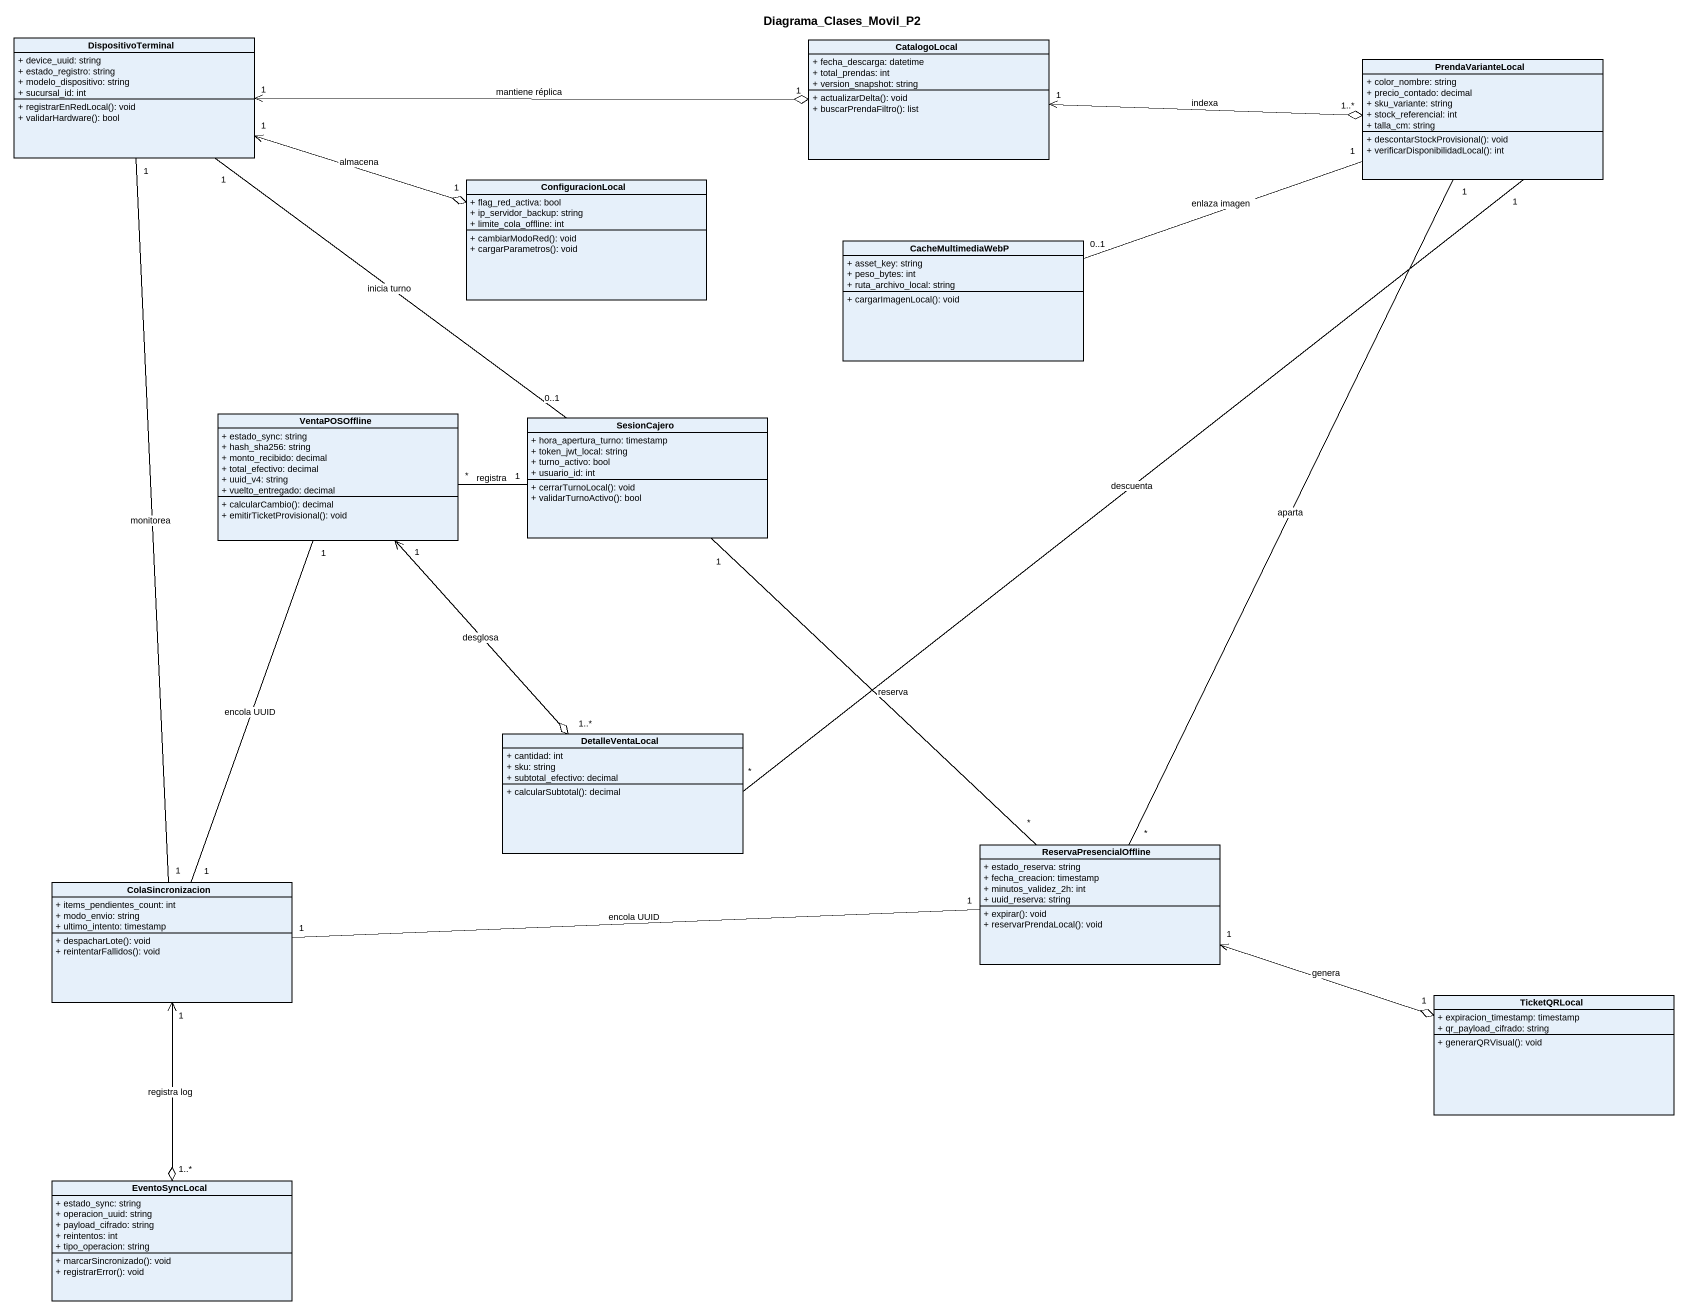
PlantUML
@startuml
title Diagrama_Clases_Movil_P2
hide circle
hide empty members
skinparam classAttributeIconSize 0
class DispositivoTerminal {
  + device_uuid: string
  + estado_registro: string
  + modelo_dispositivo: string
  + sucursal_id: int
  + registrarEnRedLocal(): void
  + validarHardware(): bool
}
class CatalogoLocal {
  + fecha_descarga: datetime
  + total_prendas: int
  + version_snapshot: string
  + actualizarDelta(): void
  + buscarPrendaFiltro(): list
}
class PrendaVarianteLocal {
  + color_nombre: string
  + precio_contado: decimal
  + sku_variante: string
  + stock_referencial: int
  + talla_cm: string
  + descontarStockProvisional(): void
  + verificarDisponibilidadLocal(): int
}
class ConfiguracionLocal {
  + flag_red_activa: bool
  + ip_servidor_backup: string
  + limite_cola_offline: int
  + cambiarModoRed(): void
  + cargarParametros(): void
}
class CacheMultimediaWebP {
  + asset_key: string
  + peso_bytes: int
  + ruta_archivo_local: string
  + cargarImagenLocal(): void
}
class VentaPOSOffline {
  + estado_sync: string
  + hash_sha256: string
  + monto_recibido: decimal
  + total_efectivo: decimal
  + uuid_v4: string
  + vuelto_entregado: decimal
  + calcularCambio(): decimal
  + emitirTicketProvisional(): void
}
class SesionCajero {
  + hora_apertura_turno: timestamp
  + token_jwt_local: string
  + turno_activo: bool
  + usuario_id: int
  + cerrarTurnoLocal(): void
  + validarTurnoActivo(): bool
}
class DetalleVentaLocal {
  + cantidad: int
  + sku: string
  + subtotal_efectivo: decimal
  + calcularSubtotal(): decimal
}
class ReservaPresencialOffline {
  + estado_reserva: string
  + fecha_creacion: timestamp
  + minutos_validez_2h: int
  + uuid_reserva: string
  + expirar(): void
  + reservarPrendaLocal(): void
}
class ColaSincronizacion {
  + items_pendientes_count: int
  + modo_envio: string
  + ultimo_intento: timestamp
  + despacharLote(): void
  + reintentarFallidos(): void
}
class TicketQRLocal {
  + expiracion_timestamp: timestamp
  + qr_payload_cifrado: string
  + generarQRVisual(): void
}
class EventoSyncLocal {
  + estado_sync: string
  + operacion_uuid: string
  + payload_cifrado: string
  + reintentos: int
  + tipo_operacion: string
  + marcarSincronizado(): void
  + registrarError(): void
}
DispositivoTerminal "1" <-right-o "1" CatalogoLocal : mantiene réplica
DispositivoTerminal "1" <-right-o "1" ConfiguracionLocal : almacena
DispositivoTerminal "1" -- "0..1" SesionCajero : inicia turno
DispositivoTerminal "1" -- "1" ColaSincronizacion : monitorea
CatalogoLocal "1" <-right-o "1..*" PrendaVarianteLocal : indexa
PrendaVarianteLocal "1" -left- "0..1" CacheMultimediaWebP : enlaza imagen
VentaPOSOffline "1" <--o "1..*" DetalleVentaLocal : desglosa
VentaPOSOffline "1" -- "1" ColaSincronizacion : encola UUID
SesionCajero "1" -left- "*" VentaPOSOffline : registra
SesionCajero "1" -- "*" ReservaPresencialOffline : reserva
DetalleVentaLocal "*" -up- "1" PrendaVarianteLocal : descuenta
ReservaPresencialOffline "*" -up- "1" PrendaVarianteLocal : aparta
ReservaPresencialOffline "1" -left- "1" ColaSincronizacion : encola UUID
ReservaPresencialOffline "1" <-right-o "1" TicketQRLocal : genera
ColaSincronizacion "1" <--o "1..*" EventoSyncLocal : registra log
@enduml
